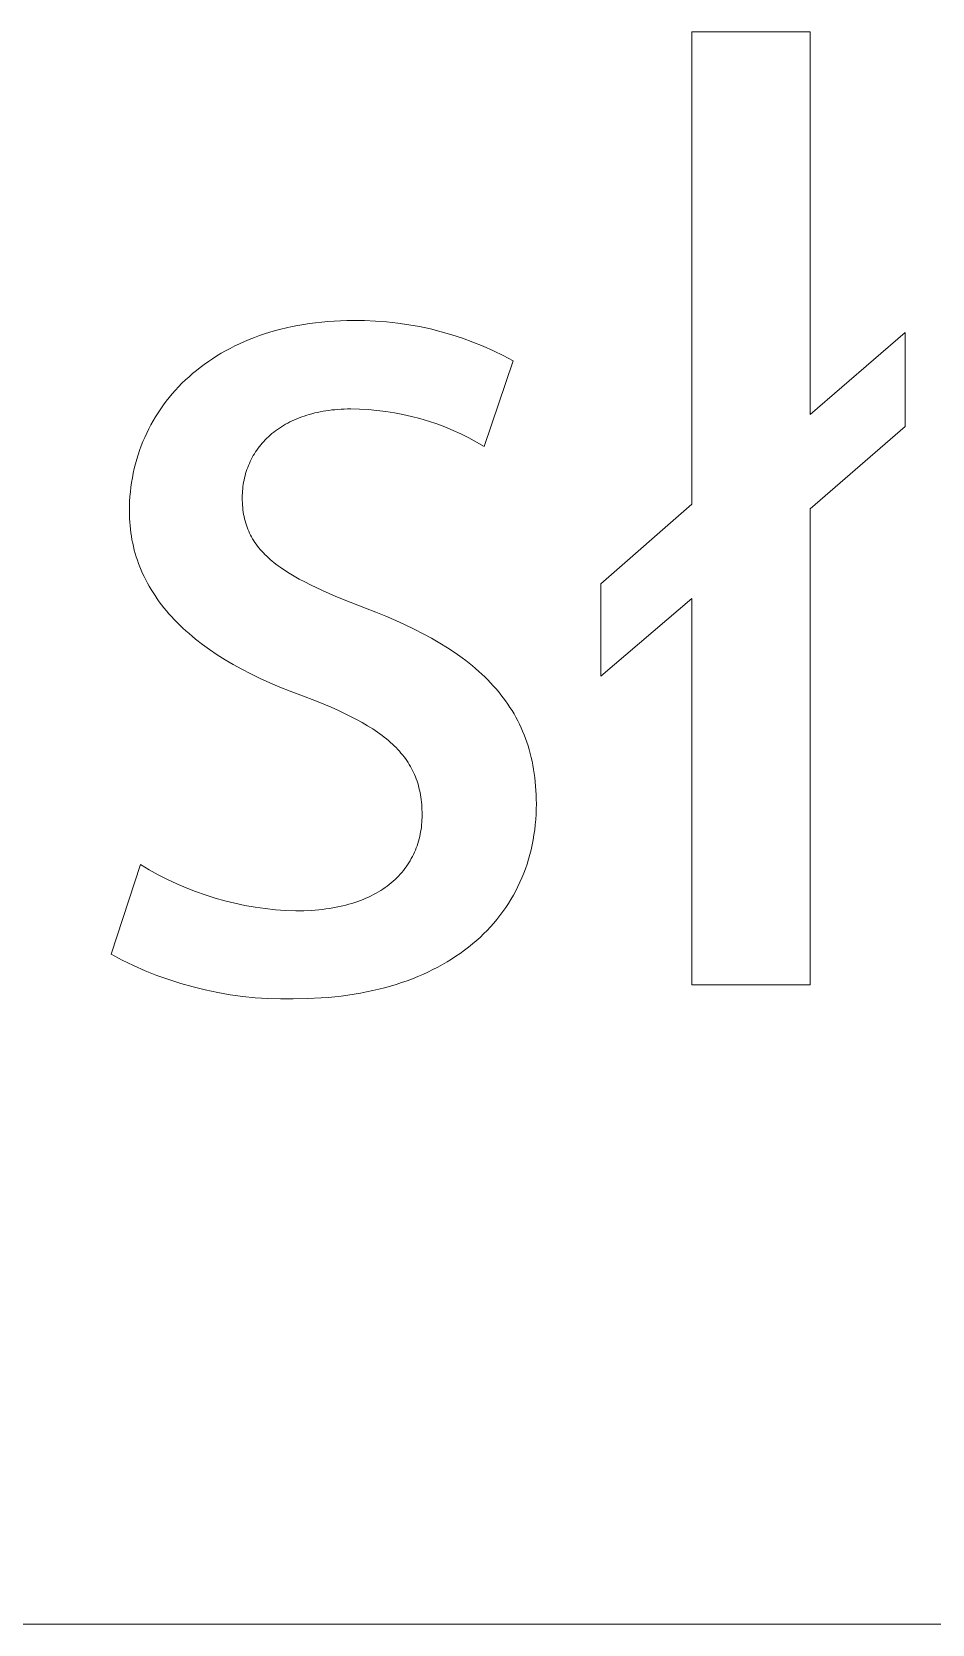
# Model space of a CAD drawing. Header units: millimetres. Extents: x 0 to 3480, y 0 to 2432.
# Drawn here: x 2821 to 2844.38, y 0 to 41.32 of the extents above; entities that cross this region are included whole.
import ezdxf

# ---------------------------------------------------------------- set-up
doc = ezdxf.new("R2010")
doc.units = ezdxf.units.MM
doc.header["$MEASUREMENT"] = 0
doc.layers.add('Domyślny', color=7, linetype='Continuous', true_color=0x000000)

msp = doc.modelspace()

# ---------------------------------------------------------------- linework, layer by layer
at = {"layer": 'Domyślny', "color": 18, "lineweight": 15, "true_color": 0x000000}
for p, q in [((2838.14, 29.063), (2838.14, 41.325)), ((2838.14, 41.325), (2841.212, 41.325)), ((2841.212, 41.325), (2841.212, 31.393)), ((2826.913, 33.44), (2827.048, 33.486)), ((2827.048, 33.486), (2827.186, 33.53)), ((2827.186, 33.53), (2827.326, 33.57)), ((2827.326, 33.57), (2827.468, 33.608)), ((2827.468, 33.608), (2827.613, 33.643)), ((2827.613, 33.643), (2827.76, 33.675)), ((2827.76, 33.675), (2827.909, 33.705)), ((2827.909, 33.705), (2828.061, 33.731)), ((2828.061, 33.731), (2828.214, 33.754)), ((2828.214, 33.754), (2828.37, 33.775)), ((2828.37, 33.775), (2828.529, 33.792)), ((2828.529, 33.792), (2828.689, 33.807)), ((2828.689, 33.807), (2828.851, 33.818)), ((2828.851, 33.818), (2829.016, 33.826)), ((2829.016, 33.826), (2829.183, 33.831)), ((2829.183, 33.831), (2829.352, 33.832)), ((2829.352, 33.832), (2829.64, 33.83)), ((2829.64, 33.83), (2829.929, 33.819)), ((2829.929, 33.819), (2830.216, 33.797)), ((2830.216, 33.797), (2830.503, 33.766)), ((2830.503, 33.766), (2830.788, 33.725)), ((2830.788, 33.725), (2831.072, 33.674)), ((2831.072, 33.674), (2831.354, 33.613)), ((2831.354, 33.613), (2831.634, 33.543)), ((2831.634, 33.543), (2831.911, 33.463)), ((2841.212, 31.393), (2843.68, 33.525)), ((2843.68, 33.525), (2843.68, 31.08)), ((2826.033, 33.047), (2826.151, 33.111)), ((2826.151, 33.111), (2826.272, 33.172)), ((2826.272, 33.172), (2826.395, 33.231)), ((2826.395, 33.231), (2826.521, 33.287)), ((2826.521, 33.287), (2826.649, 33.341)), ((2826.649, 33.341), (2826.78, 33.392)), ((2826.78, 33.392), (2826.913, 33.44)), ((2831.911, 33.463), (2832.185, 33.373)), ((2832.185, 33.373), (2832.456, 33.275)), ((2832.456, 33.275), (2832.723, 33.167)), ((2832.723, 33.167), (2832.987, 33.05)), ((2825.376, 32.618), (2825.479, 32.695)), ((2825.479, 32.695), (2825.585, 32.77)), ((2825.585, 32.77), (2825.693, 32.843)), ((2825.693, 32.843), (2825.804, 32.913)), ((2825.804, 32.913), (2825.917, 32.982)), ((2825.917, 32.982), (2826.033, 33.047)), ((2833.501, 32.789), (2832.748, 30.564)), ((2832.987, 33.05), (2833.246, 32.924)), ((2833.246, 32.924), (2833.501, 32.789)), ((2824.9, 32.203), (2824.99, 32.29)), ((2824.99, 32.29), (2825.083, 32.375)), ((2825.083, 32.375), (2825.178, 32.458)), ((2825.178, 32.458), (2825.276, 32.539)), ((2825.276, 32.539), (2825.376, 32.618)), ((2824.492, 31.739), (2824.568, 31.835)), ((2824.568, 31.835), (2824.647, 31.93)), ((2824.647, 31.93), (2824.729, 32.023)), ((2824.729, 32.023), (2824.813, 32.114)), ((2824.813, 32.114), (2824.9, 32.203)), ((2824.215, 31.337), (2824.28, 31.44)), ((2824.28, 31.44), (2824.348, 31.542)), ((2824.348, 31.542), (2824.418, 31.641)), ((2824.418, 31.641), (2824.492, 31.739)), ((2828.277, 31.415), (2828.208, 31.396)), ((2828.347, 31.433), (2828.277, 31.415)), ((2828.418, 31.449), (2828.347, 31.433)), ((2828.491, 31.464), (2828.418, 31.449)), ((2828.564, 31.478), (2828.491, 31.464)), ((2828.639, 31.49), (2828.564, 31.478)), ((2828.715, 31.501), (2828.639, 31.49)), ((2828.793, 31.511), (2828.715, 31.501)), ((2828.871, 31.519), (2828.793, 31.511)), ((2828.951, 31.526), (2828.871, 31.519)), ((2829.032, 31.531), (2828.951, 31.526)), ((2829.114, 31.535), (2829.032, 31.531)), ((2829.198, 31.537), (2829.114, 31.535)), ((2829.282, 31.538), (2829.198, 31.537)), ((2829.51, 31.533), (2829.282, 31.538)), ((2829.738, 31.522), (2829.51, 31.533)), ((2829.965, 31.502), (2829.738, 31.522)), ((2830.191, 31.475), (2829.965, 31.502)), ((2830.416, 31.439), (2830.191, 31.475)), ((2830.64, 31.397), (2830.416, 31.439)), ((2823.984, 30.911), (2824.037, 31.02)), ((2824.037, 31.02), (2824.094, 31.127)), ((2824.094, 31.127), (2824.153, 31.233)), ((2824.153, 31.233), (2824.215, 31.337)), ((2827.381, 31.008), (2827.332, 30.972)), ((2827.432, 31.042), (2827.381, 31.008)), ((2827.484, 31.076), (2827.432, 31.042)), ((2827.537, 31.109), (2827.484, 31.076)), ((2827.592, 31.141), (2827.537, 31.109)), ((2827.648, 31.172), (2827.592, 31.141)), ((2827.705, 31.201), (2827.648, 31.172)), ((2827.763, 31.23), (2827.705, 31.201)), ((2827.823, 31.257), (2827.763, 31.23)), ((2827.884, 31.283), (2827.823, 31.257)), ((2827.946, 31.308), (2827.884, 31.283)), ((2828.01, 31.332), (2827.946, 31.308)), ((2828.075, 31.355), (2828.01, 31.332)), ((2828.141, 31.376), (2828.075, 31.355)), ((2828.208, 31.396), (2828.141, 31.376)), ((2830.862, 31.346), (2830.64, 31.397)), ((2831.082, 31.289), (2830.862, 31.346)), ((2831.3, 31.223), (2831.082, 31.289)), ((2831.516, 31.151), (2831.3, 31.223)), ((2831.729, 31.071), (2831.516, 31.151)), ((2831.94, 30.983), (2831.729, 31.071)), ((2843.68, 31.08), (2841.212, 28.947)), ((2823.841, 30.577), (2823.885, 30.689)), ((2823.885, 30.689), (2823.933, 30.801)), ((2823.933, 30.801), (2823.984, 30.911)), ((2826.948, 30.607), (2826.912, 30.562)), ((2826.985, 30.651), (2826.948, 30.607)), ((2827.024, 30.694), (2826.985, 30.651)), ((2827.064, 30.736), (2827.024, 30.694)), ((2827.105, 30.778), (2827.064, 30.736)), ((2827.148, 30.818), (2827.105, 30.778)), ((2827.192, 30.858), (2827.148, 30.818)), ((2827.237, 30.897), (2827.192, 30.858)), ((2827.284, 30.935), (2827.237, 30.897)), ((2827.332, 30.972), (2827.284, 30.935)), ((2832.147, 30.889), (2831.94, 30.983)), ((2832.351, 30.787), (2832.147, 30.889)), ((2832.551, 30.679), (2832.351, 30.787)), ((2832.748, 30.564), (2832.551, 30.679)), ((2823.692, 30.113), (2823.724, 30.231)), ((2823.724, 30.231), (2823.76, 30.347)), ((2823.76, 30.347), (2823.799, 30.463)), ((2823.799, 30.463), (2823.841, 30.577)), ((2826.674, 30.176), (2826.65, 30.125)), ((2826.699, 30.227), (2826.674, 30.176)), ((2826.725, 30.277), (2826.699, 30.227)), ((2826.753, 30.326), (2826.725, 30.277)), ((2826.782, 30.375), (2826.753, 30.326)), ((2826.812, 30.423), (2826.782, 30.375)), ((2826.844, 30.47), (2826.812, 30.423)), ((2826.878, 30.516), (2826.844, 30.47)), ((2826.912, 30.562), (2826.878, 30.516)), ((2823.591, 29.632), (2823.612, 29.754)), ((2823.612, 29.754), (2823.635, 29.875)), ((2823.635, 29.875), (2823.662, 29.995)), ((2823.662, 29.995), (2823.692, 30.113)), ((2826.539, 29.804), (2826.525, 29.749)), ((2826.554, 29.859), (2826.539, 29.804)), ((2826.57, 29.913), (2826.554, 29.859)), ((2826.588, 29.967), (2826.57, 29.913)), ((2826.607, 30.02), (2826.588, 29.967)), ((2826.628, 30.073), (2826.607, 30.02)), ((2826.65, 30.125), (2826.628, 30.073)), ((2823.548, 29.262), (2823.56, 29.386)), ((2823.56, 29.386), (2823.574, 29.51)), ((2823.574, 29.51), (2823.591, 29.632)), ((2826.469, 29.349), (2826.467, 29.29)), ((2826.473, 29.407), (2826.469, 29.349)), ((2826.478, 29.465), (2826.473, 29.407)), ((2826.484, 29.523), (2826.478, 29.465)), ((2826.492, 29.58), (2826.484, 29.523)), ((2826.502, 29.637), (2826.492, 29.58)), ((2826.513, 29.693), (2826.502, 29.637)), ((2826.525, 29.749), (2826.513, 29.693)), ((2823.534, 28.884), (2823.536, 29.01)), ((2823.536, 29.01), (2823.54, 29.136)), ((2823.54, 29.136), (2823.548, 29.262)), ((2826.467, 29.29), (2826.466, 29.231)), ((2826.466, 29.231), (2826.467, 29.167)), ((2826.467, 29.167), (2826.469, 29.103)), ((2826.469, 29.103), (2826.473, 29.041)), ((2826.473, 29.041), (2826.478, 28.979)), ((2826.478, 28.979), (2826.485, 28.919)), ((2835.776, 27), (2838.14, 29.063)), ((2841.212, 28.947), (2841.212, 16.593)), ((2823.535, 28.789), (2823.534, 28.884)), ((2823.538, 28.696), (2823.535, 28.789)), ((2823.544, 28.602), (2823.538, 28.696)), ((2823.551, 28.51), (2823.544, 28.602)), ((2826.485, 28.919), (2826.493, 28.859)), ((2826.493, 28.859), (2826.502, 28.801)), ((2826.502, 28.801), (2826.513, 28.743)), ((2826.513, 28.743), (2826.526, 28.687)), ((2826.526, 28.687), (2826.54, 28.631)), ((2826.54, 28.631), (2826.556, 28.576)), ((2826.556, 28.576), (2826.573, 28.522)), ((2826.573, 28.522), (2826.591, 28.469)), ((2823.56, 28.417), (2823.551, 28.51)), ((2823.572, 28.326), (2823.56, 28.417)), ((2823.586, 28.235), (2823.572, 28.326)), ((2823.602, 28.144), (2823.586, 28.235)), ((2823.62, 28.054), (2823.602, 28.144)), ((2826.591, 28.469), (2826.611, 28.417)), ((2826.611, 28.417), (2826.633, 28.365)), ((2826.633, 28.365), (2826.656, 28.315)), ((2826.656, 28.315), (2826.681, 28.265)), ((2826.681, 28.265), (2826.707, 28.215)), ((2826.707, 28.215), (2826.735, 28.167)), ((2826.735, 28.167), (2826.765, 28.119)), ((2826.765, 28.119), (2826.796, 28.072)), ((2823.64, 27.965), (2823.62, 28.054)), ((2823.662, 27.876), (2823.64, 27.965)), ((2823.687, 27.787), (2823.662, 27.876)), ((2823.713, 27.7), (2823.687, 27.787)), ((2823.742, 27.613), (2823.713, 27.7)), ((2826.796, 28.072), (2826.828, 28.025)), ((2826.828, 28.025), (2826.862, 27.98)), ((2826.862, 27.98), (2826.898, 27.934)), ((2826.898, 27.934), (2826.935, 27.89)), ((2826.935, 27.89), (2826.974, 27.846)), ((2826.974, 27.846), (2827.014, 27.802)), ((2827.014, 27.802), (2827.056, 27.759)), ((2827.056, 27.759), (2827.1, 27.716)), ((2827.1, 27.716), (2827.145, 27.674)), ((2823.773, 27.526), (2823.742, 27.613)), ((2823.806, 27.44), (2823.773, 27.526)), ((2823.841, 27.355), (2823.806, 27.44)), ((2823.878, 27.27), (2823.841, 27.355)), ((2827.145, 27.674), (2827.191, 27.633)), ((2827.191, 27.633), (2827.24, 27.591)), ((2827.24, 27.591), (2827.29, 27.551)), ((2827.29, 27.551), (2827.341, 27.51)), ((2827.341, 27.51), (2827.395, 27.47)), ((2827.395, 27.47), (2827.449, 27.43)), ((2827.449, 27.43), (2827.564, 27.352)), ((2827.564, 27.352), (2827.685, 27.274)), ((2823.918, 27.186), (2823.878, 27.27)), ((2823.959, 27.102), (2823.918, 27.186)), ((2824.003, 27.019), (2823.959, 27.102)), ((2824.049, 26.937), (2824.003, 27.019)), ((2824.097, 26.855), (2824.049, 26.937)), ((2827.685, 27.274), (2827.813, 27.198)), ((2827.813, 27.198), (2827.947, 27.122)), ((2827.947, 27.122), (2828.088, 27.047)), ((2828.088, 27.047), (2828.236, 26.972)), ((2828.236, 26.972), (2828.552, 26.823)), ((2835.776, 24.601), (2835.776, 27)), ((2824.148, 26.774), (2824.097, 26.855)), ((2824.2, 26.693), (2824.148, 26.774)), ((2824.255, 26.614), (2824.2, 26.693)), ((2824.312, 26.534), (2824.255, 26.614)), ((2824.371, 26.456), (2824.312, 26.534)), ((2824.432, 26.378), (2824.371, 26.456)), ((2828.552, 26.823), (2828.895, 26.674)), ((2828.895, 26.674), (2829.266, 26.523)), ((2829.266, 26.523), (2829.665, 26.369)), ((2838.14, 26.618), (2835.776, 24.601)), ((2838.14, 16.593), (2838.14, 26.618)), ((2824.496, 26.301), (2824.432, 26.378)), ((2824.561, 26.224), (2824.496, 26.301)), ((2824.629, 26.148), (2824.561, 26.224)), ((2824.699, 26.073), (2824.629, 26.148)), ((2824.772, 25.999), (2824.699, 26.073)), ((2829.665, 26.369), (2829.936, 26.264)), ((2829.936, 26.264), (2830.198, 26.158)), ((2830.198, 26.158), (2830.452, 26.049)), ((2830.452, 26.049), (2830.698, 25.937)), ((2824.846, 25.925), (2824.772, 25.999)), ((2824.923, 25.852), (2824.846, 25.925)), ((2825.002, 25.779), (2824.923, 25.852)), ((2825.083, 25.708), (2825.002, 25.779)), ((2825.166, 25.637), (2825.083, 25.708)), ((2825.252, 25.567), (2825.166, 25.637)), ((2830.698, 25.937), (2830.935, 25.823)), ((2830.935, 25.823), (2831.163, 25.706)), ((2831.163, 25.706), (2831.384, 25.586)), ((2825.43, 25.428), (2825.252, 25.567)), ((2825.617, 25.293), (2825.43, 25.428)), ((2825.813, 25.16), (2825.617, 25.293)), ((2831.384, 25.586), (2831.596, 25.463)), ((2831.596, 25.463), (2831.799, 25.337)), ((2831.799, 25.337), (2831.994, 25.208)), ((2826.018, 25.031), (2825.813, 25.16)), ((2826.232, 24.904), (2826.018, 25.031)), ((2826.455, 24.781), (2826.232, 24.904)), ((2831.994, 25.208), (2832.18, 25.075)), ((2832.18, 25.075), (2832.27, 25.007)), ((2832.27, 25.007), (2832.358, 24.939)), ((2832.358, 24.939), (2832.444, 24.869)), ((2832.444, 24.869), (2832.527, 24.799)), ((2832.527, 24.799), (2832.609, 24.728)), ((2826.687, 24.661), (2826.455, 24.781)), ((2826.928, 24.544), (2826.687, 24.661)), ((2827.178, 24.43), (2826.928, 24.544)), ((2827.438, 24.32), (2827.178, 24.43)), ((2832.609, 24.728), (2832.688, 24.655)), ((2832.688, 24.655), (2832.765, 24.582)), ((2832.765, 24.582), (2832.84, 24.508)), ((2832.84, 24.508), (2832.913, 24.433)), ((2832.913, 24.433), (2832.984, 24.356)), ((2827.707, 24.212), (2827.438, 24.32)), ((2827.984, 24.109), (2827.707, 24.212)), ((2828.394, 23.952), (2827.984, 24.109)), ((2832.984, 24.356), (2833.053, 24.279)), ((2833.053, 24.279), (2833.119, 24.201)), ((2833.119, 24.201), (2833.183, 24.121)), ((2833.183, 24.121), (2833.245, 24.041)), ((2833.245, 24.041), (2833.305, 23.96)), ((2828.772, 23.796), (2828.394, 23.952)), ((2828.949, 23.717), (2828.772, 23.796)), ((2829.119, 23.638), (2828.949, 23.717)), ((2829.281, 23.559), (2829.119, 23.638)), ((2829.435, 23.478), (2829.281, 23.559)), ((2833.305, 23.96), (2833.363, 23.877)), ((2833.363, 23.877), (2833.419, 23.793)), ((2833.419, 23.793), (2833.472, 23.708)), ((2833.472, 23.708), (2833.524, 23.622)), ((2833.524, 23.622), (2833.573, 23.535)), ((2829.582, 23.397), (2829.435, 23.478)), ((2829.722, 23.315), (2829.582, 23.397)), ((2829.855, 23.232), (2829.722, 23.315)), ((2829.98, 23.147), (2829.855, 23.232)), ((2830.04, 23.105), (2829.98, 23.147)), ((2833.573, 23.535), (2833.62, 23.447)), ((2833.62, 23.447), (2833.665, 23.357)), ((2833.665, 23.357), (2833.708, 23.266)), ((2833.708, 23.266), (2833.748, 23.175)), ((2833.748, 23.175), (2833.786, 23.081)), ((2830.099, 23.061), (2830.04, 23.105)), ((2830.155, 23.018), (2830.099, 23.061)), ((2830.21, 22.974), (2830.155, 23.018)), ((2830.263, 22.93), (2830.21, 22.974)), ((2830.315, 22.885), (2830.263, 22.93)), ((2830.364, 22.84), (2830.315, 22.885)), ((2830.412, 22.795), (2830.364, 22.84)), ((2830.459, 22.749), (2830.412, 22.795)), ((2830.504, 22.702), (2830.459, 22.749)), ((2833.786, 23.081), (2833.823, 22.987)), ((2833.823, 22.987), (2833.857, 22.891)), ((2833.857, 22.891), (2833.888, 22.794)), ((2833.888, 22.794), (2833.918, 22.696)), ((2830.547, 22.655), (2830.504, 22.702)), ((2830.588, 22.608), (2830.547, 22.655)), ((2830.628, 22.56), (2830.588, 22.608)), ((2830.667, 22.511), (2830.628, 22.56)), ((2830.703, 22.462), (2830.667, 22.511)), ((2830.738, 22.412), (2830.703, 22.462)), ((2830.772, 22.362), (2830.738, 22.412)), ((2830.804, 22.311), (2830.772, 22.362)), ((2833.918, 22.696), (2833.945, 22.596)), ((2833.945, 22.596), (2833.971, 22.495)), ((2833.971, 22.495), (2833.994, 22.393)), ((2833.994, 22.393), (2834.015, 22.289)), ((2830.834, 22.259), (2830.804, 22.311)), ((2830.863, 22.207), (2830.834, 22.259)), ((2830.891, 22.154), (2830.863, 22.207)), ((2830.916, 22.101), (2830.891, 22.154)), ((2830.941, 22.047), (2830.916, 22.101)), ((2830.964, 21.992), (2830.941, 22.047)), ((2830.985, 21.936), (2830.964, 21.992)), ((2831.005, 21.879), (2830.985, 21.936)), ((2834.015, 22.289), (2834.033, 22.184)), ((2834.033, 22.184), (2834.05, 22.078)), ((2834.05, 22.078), (2834.064, 21.97)), ((2834.064, 21.97), (2834.076, 21.861)), ((2831.024, 21.822), (2831.005, 21.879)), ((2831.041, 21.764), (2831.024, 21.822)), ((2831.056, 21.706), (2831.041, 21.764)), ((2831.07, 21.646), (2831.056, 21.706)), ((2831.083, 21.586), (2831.07, 21.646)), ((2831.095, 21.524), (2831.083, 21.586)), ((2831.105, 21.462), (2831.095, 21.524)), ((2834.076, 21.861), (2834.086, 21.75)), ((2834.086, 21.75), (2834.094, 21.638)), ((2834.094, 21.638), (2834.099, 21.524)), ((2834.099, 21.524), (2834.103, 21.409)), ((2831.113, 21.399), (2831.105, 21.462)), ((2831.12, 21.336), (2831.113, 21.399)), ((2831.126, 21.271), (2831.12, 21.336)), ((2831.131, 21.205), (2831.126, 21.271)), ((2831.134, 21.139), (2831.131, 21.205)), ((2831.136, 21.071), (2831.134, 21.139)), ((2834.102, 21.154), (2834.097, 21.018)), ((2834.104, 21.292), (2834.102, 21.154)), ((2834.103, 21.409), (2834.104, 21.292)), ((2831.109, 20.622), (2831.118, 20.685)), ((2831.118, 20.685), (2831.125, 20.747)), ((2831.125, 20.747), (2831.13, 20.811)), ((2831.13, 20.811), (2831.134, 20.874)), ((2831.134, 20.874), (2831.136, 20.938)), ((2831.137, 21.003), (2831.136, 21.071)), ((2831.136, 20.938), (2831.137, 21.003)), ((2834.077, 20.748), (2834.062, 20.616)), ((2834.089, 20.883), (2834.077, 20.748)), ((2834.097, 21.018), (2834.089, 20.883)), ((2831.006, 20.202), (2831.026, 20.261)), ((2831.026, 20.261), (2831.044, 20.319)), ((2831.044, 20.319), (2831.06, 20.379)), ((2831.06, 20.379), (2831.075, 20.439)), ((2831.075, 20.439), (2831.088, 20.5)), ((2831.088, 20.5), (2831.099, 20.561)), ((2831.099, 20.561), (2831.109, 20.622)), ((2834.021, 20.355), (2833.996, 20.226)), ((2834.043, 20.485), (2834.021, 20.355)), ((2834.062, 20.616), (2834.043, 20.485)), ((2830.827, 19.814), (2830.857, 19.867)), ((2830.857, 19.867), (2830.886, 19.921)), ((2830.886, 19.921), (2830.913, 19.976)), ((2830.913, 19.976), (2830.939, 20.031)), ((2830.939, 20.031), (2830.963, 20.088)), ((2830.963, 20.088), (2830.986, 20.145)), ((2830.986, 20.145), (2831.006, 20.202)), ((2833.902, 19.85), (2833.863, 19.728)), ((2833.936, 19.974), (2833.902, 19.85)), ((2833.968, 20.099), (2833.936, 19.974)), ((2833.996, 20.226), (2833.968, 20.099)), ((2823.059, 17.387), (2823.824, 19.716)), ((2823.824, 19.716), (2824.052, 19.579)), ((2824.052, 19.579), (2824.285, 19.45)), ((2824.285, 19.45), (2824.522, 19.329)), ((2830.525, 19.416), (2830.569, 19.463)), ((2830.569, 19.463), (2830.61, 19.511)), ((2830.61, 19.511), (2830.65, 19.559)), ((2830.65, 19.559), (2830.689, 19.608)), ((2830.689, 19.608), (2830.726, 19.658)), ((2830.726, 19.658), (2830.761, 19.709)), ((2830.761, 19.709), (2830.795, 19.761)), ((2830.795, 19.761), (2830.827, 19.814)), ((2833.778, 19.488), (2833.73, 19.37)), ((2833.822, 19.607), (2833.778, 19.488)), ((2833.863, 19.728), (2833.822, 19.607)), ((2824.522, 19.329), (2824.763, 19.216)), ((2824.763, 19.216), (2825.007, 19.111)), ((2825.007, 19.111), (2825.255, 19.013)), ((2825.255, 19.013), (2825.506, 18.925)), ((2830.002, 19.005), (2830.062, 19.041)), ((2830.062, 19.041), (2830.12, 19.079)), ((2830.12, 19.079), (2830.176, 19.118)), ((2830.176, 19.118), (2830.231, 19.157)), ((2830.231, 19.157), (2830.284, 19.198)), ((2830.284, 19.198), (2830.336, 19.24)), ((2830.336, 19.24), (2830.386, 19.282)), ((2830.386, 19.282), (2830.434, 19.326)), ((2830.434, 19.326), (2830.48, 19.371)), ((2830.48, 19.371), (2830.525, 19.416)), ((2833.568, 19.028), (2833.508, 18.917)), ((2833.625, 19.14), (2833.568, 19.028)), ((2833.679, 19.254), (2833.625, 19.14)), ((2833.73, 19.37), (2833.679, 19.254)), ((2825.506, 18.925), (2825.76, 18.844)), ((2825.76, 18.844), (2826.016, 18.772)), ((2826.016, 18.772), (2826.275, 18.709)), ((2826.275, 18.709), (2826.535, 18.654)), ((2826.535, 18.654), (2826.797, 18.608)), ((2826.797, 18.608), (2827.061, 18.57)), ((2828.819, 18.589), (2828.905, 18.605)), ((2828.905, 18.605), (2828.99, 18.623)), ((2828.99, 18.623), (2829.074, 18.642)), ((2829.074, 18.642), (2829.155, 18.662)), ((2829.155, 18.662), (2829.235, 18.683)), ((2829.235, 18.683), (2829.313, 18.706)), ((2829.313, 18.706), (2829.39, 18.731)), ((2829.39, 18.731), (2829.464, 18.756)), ((2829.464, 18.756), (2829.537, 18.783)), ((2829.537, 18.783), (2829.609, 18.811)), ((2829.609, 18.811), (2829.679, 18.84)), ((2829.679, 18.84), (2829.747, 18.871)), ((2829.747, 18.871), (2829.813, 18.903)), ((2829.813, 18.903), (2829.878, 18.936)), ((2829.878, 18.936), (2829.941, 18.97)), ((2829.941, 18.97), (2830.002, 19.005)), ((2833.378, 18.701), (2833.308, 18.596)), ((2833.444, 18.808), (2833.378, 18.701)), ((2833.508, 18.917), (2833.444, 18.808)), ((2827.061, 18.57), (2827.326, 18.542)), ((2827.326, 18.542), (2827.591, 18.522)), ((2827.591, 18.522), (2827.857, 18.511)), ((2827.857, 18.511), (2828.063, 18.514)), ((2828.063, 18.514), (2828.262, 18.524)), ((2828.262, 18.524), (2828.455, 18.54)), ((2828.455, 18.54), (2828.548, 18.55)), ((2828.548, 18.55), (2828.64, 18.561)), ((2828.64, 18.561), (2828.73, 18.575)), ((2828.73, 18.575), (2828.819, 18.589)), ((2832.999, 18.194), (2832.914, 18.099)), ((2833.081, 18.292), (2832.999, 18.194)), ((2833.16, 18.391), (2833.081, 18.292)), ((2833.235, 18.493), (2833.16, 18.391)), ((2833.308, 18.596), (2833.235, 18.493)), ((2832.641, 17.824), (2832.545, 17.737)), ((2832.735, 17.914), (2832.641, 17.824)), ((2832.826, 18.005), (2832.735, 17.914)), ((2832.914, 18.099), (2832.826, 18.005)), ((2823.349, 17.234), (2823.059, 17.387)), ((2832.128, 17.409), (2832.017, 17.333)), ((2832.237, 17.488), (2832.128, 17.409)), ((2832.342, 17.569), (2832.237, 17.488)), ((2832.445, 17.652), (2832.342, 17.569)), ((2832.545, 17.737), (2832.445, 17.652)), ((2823.645, 17.092), (2823.349, 17.234)), ((2823.946, 16.959), (2823.645, 17.092)), ((2824.251, 16.838), (2823.946, 16.959)), ((2831.418, 16.986), (2831.289, 16.924)), ((2831.543, 17.051), (2831.418, 16.986)), ((2831.666, 17.118), (2831.543, 17.051)), ((2831.786, 17.187), (2831.666, 17.118)), ((2831.903, 17.259), (2831.786, 17.187)), ((2832.017, 17.333), (2831.903, 17.259)), ((2824.56, 16.727), (2824.251, 16.838)), ((2824.872, 16.627), (2824.56, 16.727)), ((2825.188, 16.538), (2824.872, 16.627)), ((2825.507, 16.459), (2825.188, 16.538)), ((2830.314, 16.559), (2830.163, 16.517)), ((2830.461, 16.603), (2830.314, 16.559)), ((2830.606, 16.651), (2830.461, 16.603)), ((2830.748, 16.7), (2830.606, 16.651)), ((2830.888, 16.752), (2830.748, 16.7)), ((2831.024, 16.807), (2830.888, 16.752)), ((2831.158, 16.864), (2831.024, 16.807)), ((2831.289, 16.924), (2831.158, 16.864)), ((2841.212, 16.593), (2838.14, 16.593)), ((2825.828, 16.392), (2825.507, 16.459)), ((2826.152, 16.337), (2825.828, 16.392)), ((2826.477, 16.292), (2826.152, 16.337)), ((2826.804, 16.259), (2826.477, 16.292)), ((2827.131, 16.237), (2826.804, 16.259)), ((2827.459, 16.227), (2827.131, 16.237)), ((2827.787, 16.228), (2827.459, 16.227)), ((2828.157, 16.234), (2827.787, 16.228)), ((2828.517, 16.252), (2828.157, 16.234)), ((2828.693, 16.266), (2828.517, 16.252)), ((2828.867, 16.282), (2828.693, 16.266)), ((2829.038, 16.302), (2828.867, 16.282)), ((2829.207, 16.324), (2829.038, 16.302)), ((2829.373, 16.349), (2829.207, 16.324)), ((2829.536, 16.377), (2829.373, 16.349)), ((2829.697, 16.408), (2829.536, 16.377)), ((2829.855, 16.442), (2829.697, 16.408)), ((2830.011, 16.478), (2829.855, 16.442)), ((2830.163, 16.517), (2830.011, 16.478)), ((3477.085, 0), (0, 0)), ((3477.085, 0), (2165.12, 0))]:
    msp.add_line(p, q, dxfattribs=at)

doc.saveas('drawing.dxf')
